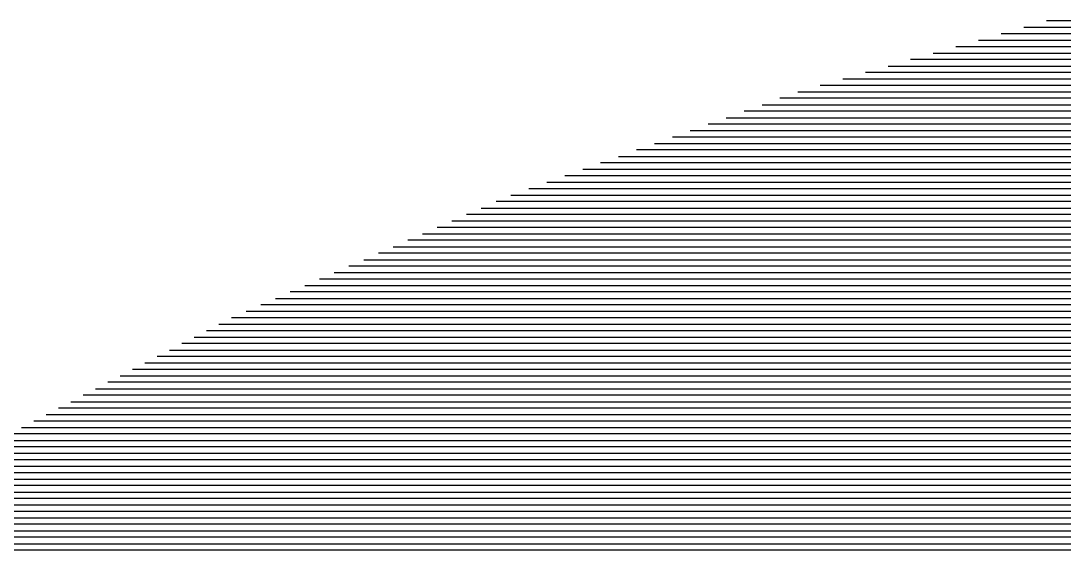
# Model space of a CAD drawing. Header units: metres. Extents: x -6.9 to 6.9, y -7 to 7.
# Drawn here: x -3.271 to -1.656, y 5.948 to 6.768 of the extents above; entities that cross this region are included whole.
import ezdxf

# ---------------------------------------------------------------- set-up
doc = ezdxf.new("R2010")
doc.units = ezdxf.units.M

msp = doc.modelspace()

# ---------------------------------------------------------------- linework, layer by layer
for p, q in [((-1.717917, 6.757827, -0.661145), (-1.598212, 6.757827, -0.642509)), ((-1.600237, 6.767827, -0.643199), (-1.682855, 6.767827, -0.656061)), ((-1.78804, 6.737827, -0.671314), (-1.594163, 6.737827, -0.64113)), ((-1.596187, 6.747827, -0.64182), (-1.752979, 6.747827, -0.66623)), ((-1.592138, 6.727827, -0.64044), (-1.823102, 6.727827, -0.676398)), ((-1.588088, 6.707827, -0.639061), (-1.893225, 6.707827, -0.686566)), ((-1.858163, 6.717827, -0.681482), (-1.590113, 6.717827, -0.639751)), ((-1.584038, 6.687827, -0.637682), (-1.963348, 6.687827, -0.696734)), ((-1.928287, 6.697827, -0.69165), (-1.586063, 6.697827, -0.638372)), ((-1.99841, 6.677827, -0.701819), (-1.582014, 6.677827, -0.636992)), ((-2.0678, 6.657827, -0.711868), (-2.064754, 6.657827, -0.711399)), ((-2.064754, 6.657827, -0.711399), (-2.064531, 6.657827, -0.711364)), ((-2.064531, 6.657827, -0.711364), (-1.577964, 6.657827, -0.635613)), ((-1.579989, 6.667827, -0.636303), (-2.033471, 6.667827, -0.706903)), ((-2.062242, 6.647827, -0.71064), (-2.095573, 6.647827, -0.715775)), ((-2.059806, 6.647827, -0.710254), (-2.062242, 6.647827, -0.71064)), ((-1.575939, 6.647827, -0.634923), (-2.059806, 6.647827, -0.710254)), ((-2.05722, 6.627827, -0.709121), (-2.151118, 6.627827, -0.723589)), ((-2.123345, 6.637827, -0.719682), (-2.059731, 6.637827, -0.70988)), ((-2.059731, 6.637827, -0.70988), (-2.055081, 6.637827, -0.709144)), ((-2.050356, 6.627827, -0.708034), (-2.05722, 6.627827, -0.709121)), ((-2.055081, 6.637827, -0.709144), (-1.573914, 6.637827, -0.634234)), ((-1.571889, 6.627827, -0.633544), (-2.050356, 6.627827, -0.708034)), ((-2.052197, 6.607827, -0.707602), (-2.206664, 6.607827, -0.731403)), ((-2.178891, 6.617827, -0.727496), (-2.054708, 6.617827, -0.708361)), ((-2.054708, 6.617827, -0.708361), (-2.045631, 6.617827, -0.706924)), ((-2.040907, 6.607827, -0.705814), (-2.052197, 6.607827, -0.707602)), ((-2.045631, 6.617827, -0.706924), (-1.569865, 6.617827, -0.632854)), ((-1.56784, 6.607827, -0.632165), (-2.040907, 6.607827, -0.705814)), ((-2.234436, 6.597827, -0.735309), (-2.049686, 6.597827, -0.706843)), ((-2.049686, 6.597827, -0.706843), (-2.036182, 6.597827, -0.704704)), ((-2.036182, 6.597827, -0.704704), (-1.565815, 6.597827, -0.631475)), ((-2.289982, 6.577827, -0.743123), (-2.044663, 6.577827, -0.705324)), ((-2.047175, 6.587827, -0.706083), (-2.262209, 6.587827, -0.739216)), ((-2.031457, 6.587827, -0.703594), (-2.047175, 6.587827, -0.706083)), ((-2.044663, 6.577827, -0.705324), (-2.026732, 6.577827, -0.702484)), ((-1.56379, 6.587827, -0.630785), (-2.031457, 6.587827, -0.703594)), ((-2.026732, 6.577827, -0.702484), (-1.561765, 6.577827, -0.630096)), ((-2.042152, 6.567827, -0.704564), (-2.317754, 6.567827, -0.74703)), ((-2.022007, 6.567827, -0.701374), (-2.042152, 6.567827, -0.704564)), ((-1.559741, 6.567827, -0.629406), (-2.022007, 6.567827, -0.701374)), ((-2.037129, 6.547827, -0.703045), (-2.3733, 6.547827, -0.754844)), ((-2.345527, 6.557827, -0.750937), (-2.039641, 6.557827, -0.703805)), ((-2.039641, 6.557827, -0.703805), (-2.017282, 6.557827, -0.700264)), ((-2.012557, 6.547827, -0.699154), (-2.037129, 6.547827, -0.703045)), ((-2.017282, 6.557827, -0.700264), (-1.557716, 6.557827, -0.628717)), ((-1.555691, 6.547827, -0.628027), (-2.012557, 6.547827, -0.699154)), ((-2.032107, 6.527827, -0.701527), (-2.428845, 6.527827, -0.762657)), ((-2.401073, 6.537827, -0.758751), (-2.034618, 6.537827, -0.702286)), ((-2.034618, 6.537827, -0.702286), (-2.007832, 6.537827, -0.698044)), ((-2.003108, 6.527827, -0.696934), (-2.032107, 6.527827, -0.701527)), ((-2.007832, 6.537827, -0.698044), (-1.553666, 6.537827, -0.627337)), ((-1.551641, 6.527827, -0.626648), (-2.003108, 6.527827, -0.696934)), ((-2.456618, 6.517827, -0.766564), (-2.029596, 6.517827, -0.700767)), ((-2.029596, 6.517827, -0.700767), (-1.998383, 6.517827, -0.695824)), ((-1.998383, 6.517827, -0.695824), (-1.549616, 6.517827, -0.625958)), ((-2.512164, 6.497827, -0.774378), (-2.024573, 6.497827, -0.699248)), ((-2.027084, 6.507827, -0.700008), (-2.484391, 6.507827, -0.770471)), ((-1.993658, 6.507827, -0.694714), (-2.027084, 6.507827, -0.700008)), ((-2.024573, 6.497827, -0.699248), (-1.988933, 6.497827, -0.693604)), ((-1.547592, 6.507827, -0.625268), (-1.993658, 6.507827, -0.694714)), ((-1.988933, 6.497827, -0.693604), (-1.545567, 6.497827, -0.624579)), ((-2.558, 6.477827, -0.780633), (-2.508124, 6.477827, -0.773022)), ((-2.511077, 6.487827, -0.773844), (-2.535234, 6.487827, -0.77753)), ((-2.508879, 6.487827, -0.773499), (-2.511077, 6.487827, -0.773844)), ((-2.022062, 6.487827, -0.698489), (-2.508879, 6.487827, -0.773499)), ((-2.508124, 6.477827, -0.773022), (-2.503586, 6.477827, -0.772311)), ((-2.503586, 6.477827, -0.772311), (-2.01955, 6.477827, -0.69773)), ((-1.984208, 6.487827, -0.692494), (-2.022062, 6.487827, -0.698489)), ((-2.01955, 6.477827, -0.69773), (-1.979483, 6.477827, -0.691384)), ((-1.543542, 6.487827, -0.623889), (-1.984208, 6.487827, -0.692494)), ((-1.979483, 6.477827, -0.691384), (-1.541517, 6.477827, -0.623199)), ((-2.50517, 6.467827, -0.772201), (-2.580766, 6.467827, -0.783736)), ((-2.498293, 6.467827, -0.771123), (-2.50517, 6.467827, -0.772201)), ((-2.017039, 6.467827, -0.69697), (-2.498293, 6.467827, -0.771123)), ((-1.974758, 6.467827, -0.690274), (-2.017039, 6.467827, -0.69697)), ((-1.539492, 6.467827, -0.62251), (-1.974758, 6.467827, -0.690274)), ((-2.499264, 6.447827, -0.770558), (-2.626298, 6.447827, -0.789943)), ((-2.603532, 6.457827, -0.78684), (-2.502217, 6.457827, -0.771379)), ((-2.502217, 6.457827, -0.771379), (-2.492999, 6.457827, -0.769935)), ((-2.487706, 6.447827, -0.768747), (-2.499264, 6.447827, -0.770558)), ((-2.492999, 6.457827, -0.769935), (-2.014528, 6.457827, -0.696211)), ((-2.012017, 6.447827, -0.695451), (-2.487706, 6.447827, -0.768747)), ((-2.014528, 6.457827, -0.696211), (-1.970033, 6.457827, -0.689164)), ((-1.965309, 6.447827, -0.688054), (-2.012017, 6.447827, -0.695451)), ((-1.970033, 6.457827, -0.689164), (-1.537467, 6.457827, -0.62182)), ((-1.535443, 6.447827, -0.621131), (-1.965309, 6.447827, -0.688054)), ((-2.649064, 6.437827, -0.793046), (-2.49631, 6.437827, -0.769736)), ((-2.49631, 6.437827, -0.769736), (-2.482412, 6.437827, -0.767559)), ((-2.482412, 6.437827, -0.767559), (-2.009505, 6.437827, -0.694692)), ((-2.009505, 6.437827, -0.694692), (-1.960584, 6.437827, -0.686944)), ((-1.960584, 6.437827, -0.686944), (-1.533418, 6.437827, -0.620441)), ((-2.694596, 6.417827, -0.799253), (-2.490404, 6.417827, -0.768093)), ((-2.493357, 6.427827, -0.768915), (-2.67183, 6.427827, -0.796149)), ((-2.477119, 6.427827, -0.766371), (-2.493357, 6.427827, -0.768915)), ((-2.490404, 6.417827, -0.768093), (-2.471826, 6.417827, -0.765183)), ((-2.006994, 6.427827, -0.693932), (-2.477119, 6.427827, -0.766371)), ((-2.471826, 6.417827, -0.765183), (-2.004483, 6.417827, -0.693173)), ((-1.955859, 6.427827, -0.685834), (-2.006994, 6.427827, -0.693932)), ((-2.004483, 6.417827, -0.693173), (-1.951134, 6.417827, -0.684724)), ((-1.531393, 6.427827, -0.619751), (-1.955859, 6.427827, -0.685834)), ((-1.951134, 6.417827, -0.684724), (-1.529368, 6.417827, -0.619062)), ((-2.740128, 6.397827, -0.805459), (-2.484497, 6.397827, -0.766451)), ((-2.48745, 6.407827, -0.767272), (-2.717362, 6.407827, -0.802356)), ((-2.466532, 6.407827, -0.763995), (-2.48745, 6.407827, -0.767272)), ((-2.484497, 6.397827, -0.766451), (-2.461239, 6.397827, -0.762807)), ((-2.001971, 6.407827, -0.692414), (-2.466532, 6.407827, -0.763995)), ((-2.461239, 6.397827, -0.762807), (-1.99946, 6.397827, -0.691654)), ((-1.946409, 6.407827, -0.683614), (-2.001971, 6.407827, -0.692414)), ((-1.99946, 6.397827, -0.691654), (-1.941684, 6.397827, -0.682504)), ((-1.527343, 6.407827, -0.618372), (-1.946409, 6.407827, -0.683614)), ((-1.941684, 6.397827, -0.682504), (-1.525319, 6.397827, -0.617682)), ((-2.481543, 6.387827, -0.765629), (-2.762894, 6.387827, -0.808562)), ((-2.455946, 6.387827, -0.761619), (-2.481543, 6.387827, -0.765629)), ((-1.996949, 6.387827, -0.690895), (-2.455946, 6.387827, -0.761619)), ((-1.936959, 6.387827, -0.681394), (-1.996949, 6.387827, -0.690895)), ((-1.523294, 6.387827, -0.616993), (-1.936959, 6.387827, -0.681394)), ((-2.475637, 6.367827, -0.763986), (-2.808426, 6.367827, -0.814769)), ((-2.78566, 6.377827, -0.811666), (-2.47859, 6.377827, -0.764808)), ((-2.47859, 6.377827, -0.764808), (-2.450652, 6.377827, -0.76043)), ((-2.445359, 6.367827, -0.759242), (-2.475637, 6.367827, -0.763986)), ((-2.450652, 6.377827, -0.76043), (-1.994438, 6.377827, -0.690135)), ((-1.991926, 6.367827, -0.689376), (-2.445359, 6.367827, -0.759242)), ((-1.994438, 6.377827, -0.690135), (-1.932234, 6.377827, -0.680284)), ((-1.92751, 6.367827, -0.679174), (-1.991926, 6.367827, -0.689376)), ((-1.932234, 6.377827, -0.680284), (-1.521269, 6.377827, -0.616303)), ((-1.519244, 6.367827, -0.615613), (-1.92751, 6.367827, -0.679174)), ((-2.831192, 6.357827, -0.817872), (-2.472683, 6.357827, -0.763165)), ((-2.472683, 6.357827, -0.763165), (-2.440065, 6.357827, -0.758054)), ((-2.440065, 6.357827, -0.758054), (-1.989415, 6.357827, -0.688617)), ((-1.989415, 6.357827, -0.688617), (-1.922785, 6.357827, -0.678064)), ((-1.922785, 6.357827, -0.678064), (-1.517219, 6.357827, -0.614924)), ((-2.876724, 6.337827, -0.824079), (-2.466776, 6.337827, -0.761522)), ((-2.46973, 6.347827, -0.762343), (-2.853958, 6.347827, -0.820975)), ((-2.434772, 6.347827, -0.756866), (-2.46973, 6.347827, -0.762343)), ((-2.466776, 6.337827, -0.761522), (-2.429479, 6.337827, -0.755678)), ((-1.986904, 6.347827, -0.687857), (-2.434772, 6.347827, -0.756866)), ((-2.429479, 6.337827, -0.755678), (-1.984392, 6.337827, -0.687098)), ((-1.91806, 6.347827, -0.676954), (-1.986904, 6.347827, -0.687857)), ((-1.984392, 6.337827, -0.687098), (-1.913335, 6.337827, -0.675844)), ((-1.515194, 6.347827, -0.614234), (-1.91806, 6.347827, -0.676954)), ((-1.913335, 6.337827, -0.675844), (-1.51317, 6.337827, -0.613544)), ((-2.922256, 6.317827, -0.830285), (-2.46087, 6.317827, -0.759879)), ((-2.463823, 6.327827, -0.7607), (-2.89949, 6.327827, -0.827182)), ((-2.424185, 6.327827, -0.75449), (-2.463823, 6.327827, -0.7607)), ((-2.46087, 6.317827, -0.759879), (-2.418892, 6.317827, -0.753302)), ((-1.981881, 6.327827, -0.686338), (-2.424185, 6.327827, -0.75449)), ((-2.418892, 6.317827, -0.753302), (-1.97937, 6.317827, -0.685579)), ((-1.90861, 6.327827, -0.674734), (-1.981881, 6.327827, -0.686338)), ((-1.97937, 6.317827, -0.685579), (-1.903885, 6.317827, -0.673624)), ((-1.511145, 6.327827, -0.612855), (-1.90861, 6.327827, -0.674734)), ((-1.903885, 6.317827, -0.673624), (-1.50912, 6.317827, -0.612165)), ((-2.457916, 6.307827, -0.759057), (-2.945022, 6.307827, -0.833388)), ((-2.413598, 6.307827, -0.752114), (-2.457916, 6.307827, -0.759057)), ((-1.976858, 6.307827, -0.68482), (-2.413598, 6.307827, -0.752114)), ((-1.89916, 6.307827, -0.672514), (-1.976858, 6.307827, -0.68482)), ((-1.507095, 6.307827, -0.611476), (-1.89916, 6.307827, -0.672514)), ((-2.941947, 6.287827, -0.832189), (-2.983664, 6.287827, -0.838494)), ((-2.964591, 6.297827, -0.835981), (-2.945233, 6.297827, -0.833055)), ((-2.945233, 6.297827, -0.833055), (-2.943052, 6.297827, -0.832717)), ((-2.943052, 6.297827, -0.832717), (-2.454963, 6.297827, -0.758236)), ((-2.937246, 6.287827, -0.83146), (-2.941947, 6.287827, -0.832189)), ((-2.45201, 6.287827, -0.757414), (-2.937246, 6.287827, -0.83146)), ((-2.454963, 6.297827, -0.758236), (-2.408305, 6.297827, -0.750926)), ((-2.403012, 6.287827, -0.749738), (-2.45201, 6.287827, -0.757414)), ((-2.408305, 6.297827, -0.750926), (-1.974347, 6.297827, -0.68406)), ((-1.971836, 6.287827, -0.683301), (-2.403012, 6.287827, -0.749738)), ((-1.974347, 6.297827, -0.68406), (-1.894435, 6.297827, -0.671404)), ((-1.88971, 6.287827, -0.670294), (-1.971836, 6.287827, -0.683301)), ((-1.894435, 6.297827, -0.671404), (-1.50507, 6.297827, -0.610786)), ((-1.503045, 6.287827, -0.610096), (-1.88971, 6.287827, -0.670294)), ((-2.935374, 6.267827, -0.830457), (-3.021809, 6.267827, -0.843521)), ((-3.002737, 6.277827, -0.841008), (-2.938661, 6.277827, -0.831323)), ((-2.938661, 6.277827, -0.831323), (-2.931441, 6.277827, -0.830204)), ((-2.925635, 6.267827, -0.828947), (-2.935374, 6.267827, -0.830457)), ((-2.931441, 6.277827, -0.830204), (-2.449056, 6.277827, -0.756593)), ((-2.446103, 6.267827, -0.755772), (-2.925635, 6.267827, -0.828947)), ((-2.449056, 6.277827, -0.756593), (-2.397718, 6.277827, -0.74855)), ((-2.392425, 6.267827, -0.747361), (-2.446103, 6.267827, -0.755772)), ((-2.397718, 6.277827, -0.74855), (-1.969325, 6.277827, -0.682541)), ((-1.966813, 6.267827, -0.681782), (-2.392425, 6.267827, -0.747361)), ((-1.969325, 6.277827, -0.682541), (-1.884986, 6.277827, -0.669184)), ((-1.880261, 6.267827, -0.668074), (-1.966813, 6.267827, -0.681782)), ((-1.884986, 6.277827, -0.669184), (-1.501021, 6.277827, -0.609407)), ((-1.498996, 6.267827, -0.608717), (-1.880261, 6.267827, -0.668074)), ((-3.040882, 6.257827, -0.846034), (-2.932088, 6.257827, -0.829591)), ((-2.932088, 6.257827, -0.829591), (-2.919829, 6.257827, -0.82769)), ((-2.919829, 6.257827, -0.82769), (-2.443149, 6.257827, -0.75495)), ((-2.443149, 6.257827, -0.75495), (-2.387132, 6.257827, -0.746173)), ((-2.387132, 6.257827, -0.746173), (-1.964302, 6.257827, -0.681022)), ((-1.964302, 6.257827, -0.681022), (-1.875536, 6.257827, -0.666964)), ((-1.875536, 6.257827, -0.666964), (-1.496971, 6.257827, -0.608027)), ((-3.079028, 6.237827, -0.851061), (-2.925516, 6.237827, -0.827859)), ((-2.928802, 6.247827, -0.828725), (-3.059955, 6.247827, -0.848548)), ((-2.914024, 6.247827, -0.826434), (-2.928802, 6.247827, -0.828725)), ((-2.925516, 6.237827, -0.827859), (-2.908218, 6.237827, -0.825177)), ((-2.440196, 6.247827, -0.754129), (-2.914024, 6.247827, -0.826434)), ((-2.908218, 6.237827, -0.825177), (-2.437243, 6.237827, -0.753307)), ((-2.381838, 6.247827, -0.744985), (-2.440196, 6.247827, -0.754129)), ((-2.437243, 6.237827, -0.753307), (-2.376545, 6.237827, -0.743797)), ((-1.961791, 6.247827, -0.680263), (-2.381838, 6.247827, -0.744985)), ((-2.376545, 6.237827, -0.743797), (-1.959279, 6.237827, -0.679504)), ((-1.870811, 6.247827, -0.665854), (-1.961791, 6.247827, -0.680263)), ((-1.959279, 6.237827, -0.679504), (-1.866086, 6.237827, -0.664744)), ((-1.494946, 6.247827, -0.607338), (-1.870811, 6.247827, -0.665854)), ((-1.866086, 6.237827, -0.664744), (-1.492921, 6.237827, -0.606648)), ((-2.922229, 6.227827, -0.826993), (-3.098101, 6.227827, -0.853574)), ((-2.902412, 6.227827, -0.82392), (-2.922229, 6.227827, -0.826993)), ((-2.434289, 6.227827, -0.752486), (-2.902412, 6.227827, -0.82392)), ((-2.371251, 6.227827, -0.742609), (-2.434289, 6.227827, -0.752486)), ((-1.956768, 6.227827, -0.678744), (-2.371251, 6.227827, -0.742609)), ((-1.861361, 6.227827, -0.663634), (-1.956768, 6.227827, -0.678744)), ((-1.490896, 6.227827, -0.605958), (-1.861361, 6.227827, -0.663634)), ((-2.915657, 6.207827, -0.825261), (-3.136247, 6.207827, -0.858601)), ((-3.117174, 6.217827, -0.856088), (-2.918943, 6.217827, -0.826127)), ((-2.918943, 6.217827, -0.826127), (-2.896607, 6.217827, -0.822663)), ((-2.890801, 6.207827, -0.821407), (-2.915657, 6.207827, -0.825261)), ((-2.896607, 6.217827, -0.822663), (-2.431336, 6.217827, -0.751664)), ((-2.428382, 6.207827, -0.750843), (-2.890801, 6.207827, -0.821407)), ((-2.431336, 6.217827, -0.751664), (-2.365958, 6.217827, -0.741421)), ((-2.360665, 6.207827, -0.740233), (-2.428382, 6.207827, -0.750843)), ((-2.365958, 6.217827, -0.741421), (-1.954257, 6.217827, -0.677985)), ((-1.951746, 6.207827, -0.677225), (-2.360665, 6.207827, -0.740233)), ((-1.954257, 6.217827, -0.677985), (-1.856636, 6.217827, -0.662524)), ((-1.851911, 6.207827, -0.661414), (-1.951746, 6.207827, -0.677225)), ((-1.856636, 6.217827, -0.662524), (-1.488872, 6.217827, -0.605269)), ((-1.486847, 6.207827, -0.604579), (-1.851911, 6.207827, -0.661414)), ((-2.909084, 6.187827, -0.823529), (-3.174393, 6.187827, -0.863628)), ((-3.15532, 6.197827, -0.861114), (-2.912371, 6.197827, -0.824395)), ((-2.912371, 6.197827, -0.824395), (-2.884995, 6.197827, -0.82015)), ((-2.87919, 6.187827, -0.818893), (-2.909084, 6.187827, -0.823529)), ((-2.884995, 6.197827, -0.82015), (-2.425429, 6.197827, -0.750021)), ((-2.422476, 6.187827, -0.7492), (-2.87919, 6.187827, -0.818893)), ((-2.425429, 6.197827, -0.750021), (-2.355371, 6.197827, -0.739045)), ((-2.350078, 6.187827, -0.737857), (-2.422476, 6.187827, -0.7492)), ((-2.355371, 6.197827, -0.739045), (-1.949234, 6.197827, -0.676466)), ((-1.946723, 6.187827, -0.675707), (-2.350078, 6.187827, -0.737857)), ((-1.949234, 6.197827, -0.676466), (-1.847187, 6.197827, -0.660304)), ((-1.842462, 6.187827, -0.659194), (-1.946723, 6.187827, -0.675707)), ((-1.847187, 6.197827, -0.660304), (-1.484822, 6.197827, -0.60389)), ((-1.482797, 6.187827, -0.6032), (-1.842462, 6.187827, -0.659194)), ((-3.193466, 6.177827, -0.866141), (-2.905798, 6.177827, -0.822663)), ((-2.905798, 6.177827, -0.822663), (-2.873384, 6.177827, -0.817636)), ((-2.873384, 6.177827, -0.817636), (-2.419522, 6.177827, -0.748378)), ((-2.419522, 6.177827, -0.748378), (-2.344784, 6.177827, -0.736669)), ((-2.344784, 6.177827, -0.736669), (-1.944212, 6.177827, -0.674947)), ((-1.944212, 6.177827, -0.674947), (-1.837737, 6.177827, -0.658084)), ((-1.837737, 6.177827, -0.658084), (-1.480772, 6.177827, -0.60251)), ((-3.231612, 6.157827, -0.871168), (-2.899226, 6.157827, -0.820931)), ((-2.902512, 6.167827, -0.821797), (-3.212539, 6.167827, -0.868654)), ((-2.867578, 6.167827, -0.81638), (-2.902512, 6.167827, -0.821797)), ((-2.899226, 6.157827, -0.820931), (-2.861773, 6.157827, -0.815123)), ((-2.416569, 6.167827, -0.747557), (-2.867578, 6.167827, -0.81638)), ((-2.861773, 6.157827, -0.815123), (-2.413616, 6.157827, -0.746735)), ((-2.339491, 6.167827, -0.735481), (-2.416569, 6.167827, -0.747557)), ((-2.413616, 6.157827, -0.746735), (-2.334198, 6.157827, -0.734293)), ((-1.9417, 6.167827, -0.674188), (-2.339491, 6.167827, -0.735481)), ((-2.334198, 6.157827, -0.734293), (-1.939189, 6.157827, -0.673428)), ((-1.833012, 6.167827, -0.656974), (-1.9417, 6.167827, -0.674188)), ((-1.939189, 6.157827, -0.673428), (-1.828287, 6.157827, -0.655864)), ((-1.478748, 6.167827, -0.601821), (-1.833012, 6.167827, -0.656974)), ((-1.828287, 6.157827, -0.655864), (-1.476723, 6.157827, -0.601131)), ((-2.895939, 6.147827, -0.820065), (-3.250685, 6.147827, -0.873681)), ((-2.855967, 6.147827, -0.813866), (-2.895939, 6.147827, -0.820065)), ((-2.410662, 6.147827, -0.745914), (-2.855967, 6.147827, -0.813866)), ((-2.328904, 6.147827, -0.733104), (-2.410662, 6.147827, -0.745914)), ((-1.936678, 6.147827, -0.672669), (-2.328904, 6.147827, -0.733104)), ((-1.823562, 6.147827, -0.654754), (-1.936678, 6.147827, -0.672669)), ((-1.474698, 6.147827, -0.600441), (-1.823562, 6.147827, -0.654754)), ((-2.889367, 6.127827, -0.818333), (-3.288831, 6.127827, -0.878708)), ((-3.269758, 6.137827, -0.876194), (-2.892653, 6.137827, -0.819199)), ((-2.892653, 6.137827, -0.819199), (-2.850161, 6.137827, -0.81261)), ((-2.844356, 6.127827, -0.811353), (-2.889367, 6.127827, -0.818333)), ((-2.850161, 6.137827, -0.81261), (-2.407709, 6.137827, -0.745093)), ((-2.404755, 6.127827, -0.744271), (-2.844356, 6.127827, -0.811353)), ((-2.407709, 6.137827, -0.745093), (-2.323611, 6.137827, -0.731916)), ((-2.318318, 6.127827, -0.730728), (-2.404755, 6.127827, -0.744271)), ((-2.323611, 6.137827, -0.731916), (-1.934167, 6.137827, -0.67191)), ((-1.931655, 6.127827, -0.67115), (-2.318318, 6.127827, -0.730728)), ((-1.934167, 6.137827, -0.67191), (-1.818837, 6.137827, -0.653644)), ((-1.814112, 6.127827, -0.652534), (-1.931655, 6.127827, -0.67115)), ((-1.818837, 6.137827, -0.653644), (-1.472673, 6.137827, -0.599752)), ((-1.470648, 6.127827, -0.599062), (-1.814112, 6.127827, -0.652534)), ((-2.882794, 6.107827, -0.816601), (-3.326977, 6.107827, -0.883735)), ((-3.307904, 6.117827, -0.881221), (-2.886081, 6.117827, -0.817467)), ((-2.886081, 6.117827, -0.817467), (-2.83855, 6.117827, -0.810096)), ((-2.832744, 6.107827, -0.808839), (-2.882794, 6.107827, -0.816601)), ((-2.83855, 6.117827, -0.810096), (-2.401802, 6.117827, -0.74345)), ((-2.398849, 6.107827, -0.742628), (-2.832744, 6.107827, -0.808839)), ((-2.401802, 6.117827, -0.74345), (-2.313024, 6.117827, -0.72954)), ((-2.307731, 6.107827, -0.728352), (-2.398849, 6.107827, -0.742628)), ((-2.313024, 6.117827, -0.72954), (-1.929144, 6.117827, -0.670391)), ((-1.926633, 6.107827, -0.669631), (-2.307731, 6.107827, -0.728352)), ((-1.929144, 6.117827, -0.670391), (-1.809388, 6.117827, -0.651424)), ((-1.804663, 6.107827, -0.650314), (-1.926633, 6.107827, -0.669631)), ((-1.809388, 6.117827, -0.651424), (-1.468623, 6.117827, -0.598372)), ((-1.466599, 6.107827, -0.597683), (-1.804663, 6.107827, -0.650314)), ((-3.34605, 6.097827, -0.886248), (-2.879508, 6.097827, -0.815735)), ((-2.879508, 6.097827, -0.815735), (-2.826939, 6.097827, -0.807583)), ((-2.826939, 6.097827, -0.807583), (-2.395895, 6.097827, -0.741807)), ((-2.395895, 6.097827, -0.741807), (-2.302437, 6.097827, -0.727164)), ((-2.302437, 6.097827, -0.727164), (-1.924121, 6.097827, -0.668872)), ((-1.924121, 6.097827, -0.668872), (-1.799938, 6.097827, -0.649204)), ((-1.799938, 6.097827, -0.649204), (-1.464574, 6.097827, -0.596993)), ((-2.876222, 6.087827, -0.814869), (-3.365123, 6.087827, -0.888761)), ((-3.362685, 6.077827, -0.888023), (-2.872936, 6.077827, -0.814003)), ((-2.821133, 6.087827, -0.806326), (-2.876222, 6.087827, -0.814869)), ((-2.872936, 6.077827, -0.814003), (-2.815327, 6.077827, -0.805069)), ((-2.392942, 6.087827, -0.740985), (-2.821133, 6.087827, -0.806326)), ((-2.815327, 6.077827, -0.805069), (-2.389988, 6.077827, -0.740164)), ((-2.297144, 6.087827, -0.725976), (-2.392942, 6.087827, -0.740985)), ((-2.389988, 6.077827, -0.740164), (-2.291851, 6.077827, -0.724788)), ((-1.92161, 6.087827, -0.668112), (-2.297144, 6.087827, -0.725976)), ((-2.291851, 6.077827, -0.724788), (-1.919099, 6.077827, -0.667353)), ((-1.795213, 6.087827, -0.648094), (-1.92161, 6.087827, -0.668112)), ((-1.919099, 6.077827, -0.667353), (-1.790488, 6.077827, -0.646984)), ((-1.462549, 6.087827, -0.596303), (-1.795213, 6.087827, -0.648094)), ((-1.790488, 6.077827, -0.646984), (-1.460524, 6.077827, -0.595614)), ((-2.86965, 6.067827, -0.813138), (-3.356485, 6.067827, -0.886717)), ((-3.350285, 6.057827, -0.885411), (-2.866363, 6.057827, -0.812272)), ((-2.809522, 6.067827, -0.803813), (-2.86965, 6.067827, -0.813138)), ((-2.866363, 6.057827, -0.812272), (-2.803716, 6.057827, -0.802556)), ((-2.387035, 6.067827, -0.739342), (-2.809522, 6.067827, -0.803813)), ((-2.803716, 6.057827, -0.802556), (-2.384082, 6.057827, -0.738521)), ((-2.286557, 6.067827, -0.7236), (-2.387035, 6.067827, -0.739342)), ((-2.384082, 6.057827, -0.738521), (-2.281264, 6.057827, -0.722412)), ((-1.916588, 6.067827, -0.666594), (-2.286557, 6.067827, -0.7236)), ((-2.281264, 6.057827, -0.722412), (-1.914076, 6.057827, -0.665834)), ((-1.785763, 6.067827, -0.645874), (-1.916588, 6.067827, -0.666594)), ((-1.914076, 6.057827, -0.665834), (-1.781038, 6.057827, -0.644764)), ((-1.458499, 6.067827, -0.594924), (-1.785763, 6.067827, -0.645874)), ((-1.781038, 6.057827, -0.644764), (-1.456474, 6.057827, -0.594235)), ((-2.863077, 6.047827, -0.811406), (-3.344086, 6.047827, -0.884104)), ((-2.79791, 6.047827, -0.801299), (-2.863077, 6.047827, -0.811406)), ((-2.381128, 6.047827, -0.737699), (-2.79791, 6.047827, -0.801299)), ((-2.27597, 6.047827, -0.721224), (-2.381128, 6.047827, -0.737699)), ((-1.911565, 6.047827, -0.665075), (-2.27597, 6.047827, -0.721224)), ((-1.776313, 6.047827, -0.643654), (-1.911565, 6.047827, -0.665075)), ((-1.45445, 6.047827, -0.593545), (-1.776313, 6.047827, -0.643654)), ((-3.337886, 6.037827, -0.882798), (-2.859791, 6.037827, -0.81054)), ((-2.856505, 6.027827, -0.809674), (-3.331686, 6.027827, -0.881492)), ((-2.859791, 6.037827, -0.81054), (-2.792105, 6.037827, -0.800042)), ((-2.786299, 6.027827, -0.798786), (-2.856505, 6.027827, -0.809674)), ((-2.792105, 6.037827, -0.800042), (-2.378175, 6.037827, -0.736878)), ((-2.375222, 6.027827, -0.736056), (-2.786299, 6.027827, -0.798786)), ((-2.378175, 6.037827, -0.736878), (-2.270677, 6.037827, -0.720035)), ((-2.265384, 6.027827, -0.718847), (-2.375222, 6.027827, -0.736056)), ((-2.270677, 6.037827, -0.720035), (-1.909054, 6.037827, -0.664315)), ((-1.906542, 6.027827, -0.663556), (-2.265384, 6.027827, -0.718847)), ((-1.909054, 6.037827, -0.664315), (-1.771589, 6.037827, -0.642544)), ((-1.766864, 6.027827, -0.641434), (-1.906542, 6.027827, -0.663556)), ((-1.771589, 6.037827, -0.642544), (-1.452425, 6.037827, -0.592855)), ((-1.4504, 6.027827, -0.592166), (-1.766864, 6.027827, -0.641434)), ((-3.325486, 6.017827, -0.880185), (-2.853218, 6.017827, -0.808808)), ((-2.853218, 6.017827, -0.808808), (-2.780493, 6.017827, -0.797529)), ((-2.780493, 6.017827, -0.797529), (-2.372268, 6.017827, -0.735235)), ((-2.372268, 6.017827, -0.735235), (-2.26009, 6.017827, -0.717659)), ((-2.26009, 6.017827, -0.717659), (-1.904031, 6.017827, -0.662797)), ((-1.904031, 6.017827, -0.662797), (-1.762139, 6.017827, -0.640324)), ((-1.762139, 6.017827, -0.640324), (-1.448375, 6.017827, -0.591476)), ((-2.849932, 6.007827, -0.807942), (-3.319287, 6.007827, -0.878879)), ((-3.313087, 5.997827, -0.877573), (-2.846646, 5.997827, -0.807076)), ((-2.774688, 6.007827, -0.796272), (-2.849932, 6.007827, -0.807942)), ((-2.846646, 5.997827, -0.807076), (-2.768882, 5.997827, -0.795016)), ((-2.369315, 6.007827, -0.734413), (-2.774688, 6.007827, -0.796272)), ((-2.768882, 5.997827, -0.795016), (-2.366361, 5.997827, -0.733592)), ((-2.254797, 6.007827, -0.716471), (-2.369315, 6.007827, -0.734413)), ((-2.366361, 5.997827, -0.733592), (-2.249504, 5.997827, -0.715283)), ((-1.90152, 6.007827, -0.662037), (-2.254797, 6.007827, -0.716471)), ((-2.249504, 5.997827, -0.715283), (-1.899009, 5.997827, -0.661278)), ((-1.757414, 6.007827, -0.639214), (-1.90152, 6.007827, -0.662037)), ((-1.899009, 5.997827, -0.661278), (-1.752689, 5.997827, -0.638104)), ((-1.44635, 6.007827, -0.590786), (-1.757414, 6.007827, -0.639214)), ((-1.752689, 5.997827, -0.638104), (-1.444326, 5.997827, -0.590097)), ((-2.84336, 5.987827, -0.80621), (-3.306887, 5.987827, -0.876266)), ((-3.300687, 5.977827, -0.87496), (-2.840073, 5.977827, -0.805344)), ((-2.763076, 5.987827, -0.793759), (-2.84336, 5.987827, -0.80621)), ((-2.840073, 5.977827, -0.805344), (-2.757271, 5.977827, -0.792502)), ((-2.363408, 5.987827, -0.732771), (-2.763076, 5.987827, -0.793759)), ((-2.757271, 5.977827, -0.792502), (-2.360455, 5.977827, -0.731949)), ((-2.24421, 5.987827, -0.714095), (-2.363408, 5.987827, -0.732771)), ((-2.360455, 5.977827, -0.731949), (-2.238917, 5.977827, -0.712907)), ((-1.896497, 5.987827, -0.660518), (-2.24421, 5.987827, -0.714095)), ((-2.238917, 5.977827, -0.712907), (-1.893986, 5.977827, -0.659759)), ((-1.747964, 5.987827, -0.636994), (-1.896497, 5.987827, -0.660518)), ((-1.893986, 5.977827, -0.659759), (-1.743239, 5.977827, -0.635884)), ((-1.442301, 5.987827, -0.589407), (-1.747964, 5.987827, -0.636994)), ((-1.743239, 5.977827, -0.635884), (-1.440276, 5.977827, -0.588717)), ((-2.836787, 5.967827, -0.804478), (-3.294487, 5.967827, -0.873654)), ((-2.751465, 5.967827, -0.791245), (-2.836787, 5.967827, -0.804478)), ((-2.357501, 5.967827, -0.731128), (-2.751465, 5.967827, -0.791245)), ((-2.233623, 5.967827, -0.711719), (-2.357501, 5.967827, -0.731128)), ((-1.891475, 5.967827, -0.659), (-2.233623, 5.967827, -0.711719)), ((-1.738514, 5.967827, -0.634774), (-1.891475, 5.967827, -0.659)), ((-1.438251, 5.967827, -0.588028), (-1.738514, 5.967827, -0.634774)), ((-3.288288, 5.957827, -0.872347), (-2.833501, 5.957827, -0.803612)), ((-2.830215, 5.947827, -0.802746), (-3.282088, 5.947827, -0.871041)), ((-2.833501, 5.957827, -0.803612), (-2.745659, 5.957827, -0.789989)), ((-2.739854, 5.947827, -0.788732), (-2.830215, 5.947827, -0.802746)), ((-2.745659, 5.957827, -0.789989), (-2.354548, 5.957827, -0.730306)), ((-2.351595, 5.947827, -0.729485), (-2.739854, 5.947827, -0.788732)), ((-2.354548, 5.957827, -0.730306), (-2.22833, 5.957827, -0.710531)), ((-2.223037, 5.947827, -0.709343), (-2.351595, 5.947827, -0.729485)), ((-2.22833, 5.957827, -0.710531), (-1.888963, 5.957827, -0.65824)), ((-1.886452, 5.947827, -0.657481), (-2.223037, 5.947827, -0.709343)), ((-1.888963, 5.957827, -0.65824), (-1.73379, 5.957827, -0.633664)), ((-1.729065, 5.947827, -0.632554), (-1.886452, 5.947827, -0.657481)), ((-1.73379, 5.957827, -0.633664), (-1.436226, 5.957827, -0.587338)), ((-1.434201, 5.947827, -0.586649), (-1.729065, 5.947827, -0.632554))]:
    msp.add_line(p, q)

doc.saveas('drawing.dxf')
